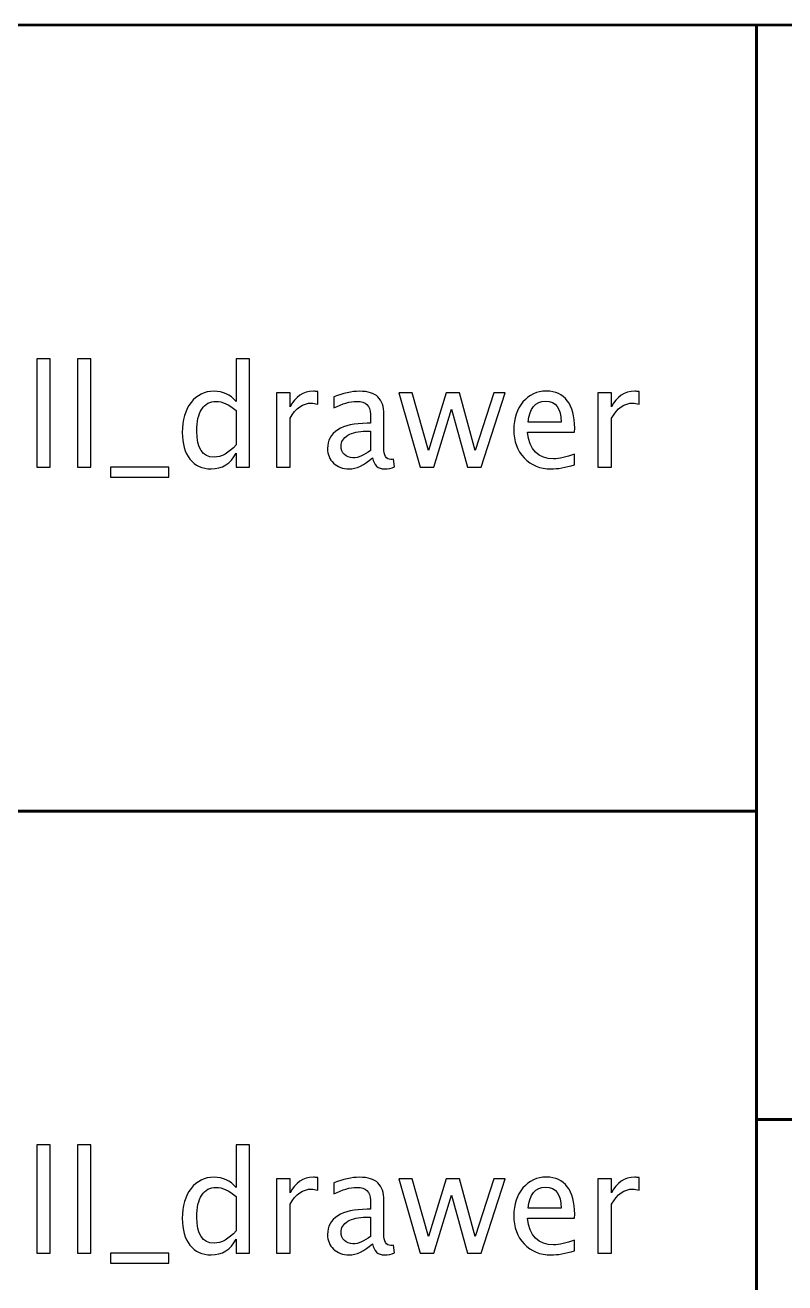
# Model space of a CAD drawing. Header units: centimetres. Extents: x -139 to 139, y -98 to 100.
# Drawn here: x -98.7 to -60.6, y -39.7 to 23.5 of the extents above; entities that cross this region are included whole.
import ezdxf

# ---------------------------------------------------------------- set-up
doc = ezdxf.new("R2010")
doc.units = ezdxf.units.CM
doc.header["$MEASUREMENT"] = 0
doc.layers.add('Layer 1', color=7, linetype='Continuous')

msp = doc.modelspace()

# ---------------------------------------------------------------- linework, layer by layer
at = {"layer": 'Layer 1', "lineweight": 53}
msp.add_lwpolyline([(-122, -98.5), (121.99998, -98.5), (121.99998, 23.49998), (-122, 23.49998), (-122, -98.5)], close=True, dxfattribs=at)
at = {"layer": 'Layer 1', "color": 3, "lineweight": 53}
for points in [[(-62, -31.50002), (-18, -31.50002), (-18, 23.49998), (-62, 23.49998), (-62, -31.50002)], [(-62, -86.50002), (-18, -86.50002), (-18, -31.50002), (-62, -31.50002), (-62, -86.50002)]]:
    msp.add_lwpolyline(points, close=True, dxfattribs=at)
at = {"layer": 'Layer 1', "color": 202, "lineweight": 53}
for points in [[(-122, -16.00002), (-122, -16.00002), (-122, 23.49998), (-122, 23.49998), (-122, 23.49998), (-122, 23.49998), (-62, 23.49998), (-62, 23.49998), (-62, 23.49998), (-62, 23.49998), (-62, -16.00002), (-62, -16.00002), (-62, -16.00002), (-62, -16.00002), (-122, -16.00002), (-122, -16.00002)], [(-122, -55.50002), (-122, -55.50002), (-122, -16.00002), (-122, -16.00002), (-122, -16.00002), (-122, -16.00002), (-62, -16.00002), (-62, -16.00002), (-62, -16.00002), (-62, -16.00002), (-62, -55.50002), (-62, -55.50002), (-62, -55.50002), (-62, -55.50002), (-122, -55.50002), (-122, -55.50002)]]:
    msp.add_open_spline(points, degree=3, knots=[0, 0, 0, 0, 0.2, 0.2, 0.2, 0.2, 0.4, 0.4, 0.4, 0.4, 0.6, 0.6, 0.6, 0.6, 1, 1, 1, 1], dxfattribs=at)
at = {"layer": 'Layer 1'}
for points, knots in [([(-98.15481, 1.28406), (-98.15481, 1.28406), (-98.15481, 6.7239), (-98.15481, 6.7239), (-98.15481, 6.7239), (-98.15481, 6.7239), (-97.47747, 6.7239), (-97.47747, 6.7239), (-97.47747, 6.7239), (-97.47747, 6.7239), (-97.47747, 1.28406), (-97.47747, 1.28406), (-97.47747, 1.28406), (-97.47747, 1.28406), (-98.15481, 1.28406), (-98.15481, 1.28406)], [0, 0, 0, 0, 0.2, 0.2, 0.2, 0.2, 0.4, 0.4, 0.4, 0.4, 0.6, 0.6, 0.6, 0.6, 1, 1, 1, 1]), ([(-96.11575, 1.28406), (-96.11575, 1.28406), (-96.11575, 6.7239), (-96.11575, 6.7239), (-96.11575, 6.7239), (-96.11575, 6.7239), (-95.43841, 6.7239), (-95.43841, 6.7239), (-95.43841, 6.7239), (-95.43841, 6.7239), (-95.43841, 1.28406), (-95.43841, 1.28406), (-95.43841, 1.28406), (-95.43841, 1.28406), (-96.11575, 1.28406), (-96.11575, 1.28406)], [0, 0, 0, 0, 0.2, 0.2, 0.2, 0.2, 0.4, 0.4, 0.4, 0.4, 0.6, 0.6, 0.6, 0.6, 1, 1, 1, 1]), ([(-88.14296, 1.28406), (-88.14296, 1.28406), (-88.14296, 1.98609), (-88.14296, 1.98609), (-88.14296, 1.98609), (-88.4193, 1.46162), (-88.83558, 1.19939), (-89.39179, 1.19939), (-89.39179, 1.19939), (-89.84335, 1.19939), (-90.19848, 1.36285), (-90.45718, 1.69093), (-90.45718, 1.69093), (-90.71589, 2.01901), (-90.84524, 2.46704), (-90.84524, 3.03501), (-90.84524, 3.03501), (-90.84524, 3.6559), (-90.69825, 4.15567), (-90.40544, 4.53432), (-90.40544, 4.53432), (-90.11146, 4.91179), (-89.72576, 5.10112), (-89.24716, 5.10112), (-89.24716, 5.10112), (-88.80383, 5.10112), (-88.43459, 4.93178), (-88.14296, 4.59194), (-88.14296, 4.59194), (-88.14296, 4.59194), (-88.14296, 6.7239), (-88.14296, 6.7239), (-88.14296, 6.7239), (-88.14296, 6.7239), (-87.46563, 6.7239), (-87.46563, 6.7239), (-87.46563, 6.7239), (-87.46563, 6.7239), (-87.46563, 1.28406), (-87.46563, 1.28406), (-87.46563, 1.28406), (-87.46563, 1.28406), (-88.14296, 1.28406), (-88.14296, 1.28406)], [0, 0, 0, 0, 0.08333333, 0.08333333, 0.08333333, 0.08333333, 0.16666667, 0.16666667, 0.16666667, 0.16666667, 0.25, 0.25, 0.25, 0.25, 0.33333333, 0.33333333, 0.33333333, 0.33333333, 0.41666667, 0.41666667, 0.41666667, 0.41666667, 0.5, 0.5, 0.5, 0.5, 0.58333333, 0.58333333, 0.58333333, 0.58333333, 0.66666667, 0.66666667, 0.66666667, 0.66666667, 0.75, 0.75, 0.75, 0.75, 0.83333333, 0.83333333, 0.83333333, 0.83333333, 1, 1, 1, 1]), ([(-86.10861, 1.28406), (-86.10861, 1.28406), (-86.10861, 5.02351), (-86.10861, 5.02351), (-86.10861, 5.02351), (-86.10861, 5.02351), (-85.43127, 5.02351), (-85.43127, 5.02351), (-85.43127, 5.02351), (-85.43127, 5.02351), (-85.43127, 4.31677), (-85.43127, 4.31677), (-85.43127, 4.31677), (-85.16199, 4.84006), (-84.77158, 5.10112), (-84.25887, 5.10112), (-84.25887, 5.10112), (-84.18949, 5.10112), (-84.11659, 5.09524), (-84.04133, 5.08348), (-84.04133, 5.08348), (-84.04133, 5.08348), (-84.04133, 4.44965), (-84.04133, 4.44965), (-84.04133, 4.44965), (-84.15892, 4.48846), (-84.2624, 4.50845), (-84.35177, 4.50845), (-84.35177, 4.50845), (-84.78216, 4.50845), (-85.14199, 4.25445), (-85.43127, 3.74527), (-85.43127, 3.74527), (-85.43127, 3.74527), (-85.43127, 1.28406), (-85.43127, 1.28406), (-85.43127, 1.28406), (-85.43127, 1.28406), (-86.10861, 1.28406), (-86.10861, 1.28406)], [0, 0, 0, 0, 0.09090909, 0.09090909, 0.09090909, 0.09090909, 0.18181818, 0.18181818, 0.18181818, 0.18181818, 0.27272727, 0.27272727, 0.27272727, 0.27272727, 0.36363636, 0.36363636, 0.36363636, 0.36363636, 0.45454545, 0.45454545, 0.45454545, 0.45454545, 0.54545455, 0.54545455, 0.54545455, 0.54545455, 0.63636364, 0.63636364, 0.63636364, 0.63636364, 0.72727273, 0.72727273, 0.72727273, 0.72727273, 0.81818182, 0.81818182, 0.81818182, 0.81818182, 1, 1, 1, 1]), ([(-81.29436, 1.76031), (-81.70123, 1.38637), (-82.09282, 1.19939), (-82.46911, 1.19939), (-82.46911, 1.19939), (-82.77838, 1.19939), (-83.03591, 1.29582), (-83.23935, 1.48985), (-83.23935, 1.48985), (-83.44396, 1.68388), (-83.54626, 1.92847), (-83.54626, 2.22363), (-83.54626, 2.22363), (-83.54626, 2.63167), (-83.37458, 2.94564), (-83.03121, 3.16437), (-83.03121, 3.16437), (-82.68784, 3.38309), (-82.19512, 3.49245), (-81.55307, 3.49245), (-81.55307, 3.49245), (-81.55307, 3.49245), (-81.39432, 3.49245), (-81.39432, 3.49245), (-81.39432, 3.49245), (-81.39432, 3.49245), (-81.39432, 3.94283), (-81.39432, 3.94283), (-81.39432, 3.94283), (-81.39432, 4.37675), (-81.62009, 4.59312), (-82.07283, 4.59312), (-82.07283, 4.59312), (-82.42325, 4.59312), (-82.8066, 4.48258), (-83.22171, 4.26151), (-83.22171, 4.26151), (-83.22171, 4.26151), (-83.22171, 4.8189), (-83.22171, 4.8189), (-83.22171, 4.8189), (-82.76545, 5.00704), (-82.33506, 5.10112), (-81.93171, 5.10112), (-81.93171, 5.10112), (-81.51661, 5.10112), (-81.2097, 5.00704), (-81.01332, 4.81772), (-81.01332, 4.81772), (-80.81576, 4.6284), (-80.71698, 4.33677), (-80.71698, 3.94283), (-80.71698, 3.94283), (-80.71698, 3.94283), (-80.71698, 2.25302), (-80.71698, 2.25302), (-80.71698, 2.25302), (-80.71698, 1.86614), (-80.59821, 1.67212), (-80.3595, 1.67212), (-80.3595, 1.67212), (-80.3301, 1.67212), (-80.28659, 1.67682), (-80.22897, 1.68623), (-80.22897, 1.68623), (-80.22897, 1.68623), (-80.18076, 1.30993), (-80.18076, 1.30993), (-80.18076, 1.30993), (-80.33481, 1.23585), (-80.50414, 1.19939), (-80.68994, 1.19939), (-80.68994, 1.19939), (-81.00626, 1.19939), (-81.20734, 1.38637), (-81.29436, 1.76031)], [0, 0, 0, 0, 0.05, 0.05, 0.05, 0.05, 0.1, 0.1, 0.1, 0.1, 0.15, 0.15, 0.15, 0.15, 0.2, 0.2, 0.2, 0.2, 0.25, 0.25, 0.25, 0.25, 0.3, 0.3, 0.3, 0.3, 0.35, 0.35, 0.35, 0.35, 0.4, 0.4, 0.4, 0.4, 0.45, 0.45, 0.45, 0.45, 0.5, 0.5, 0.5, 0.5, 0.55, 0.55, 0.55, 0.55, 0.6, 0.6, 0.6, 0.6, 0.65, 0.65, 0.65, 0.65, 0.7, 0.7, 0.7, 0.7, 0.75, 0.75, 0.75, 0.75, 0.8, 0.8, 0.8, 0.8, 0.85, 0.85, 0.85, 0.85, 0.9, 0.9, 0.9, 0.9, 1, 1, 1, 1]), ([(-71.14493, 1.404), (-71.60002, 1.2676), (-71.98925, 1.19939), (-72.3138, 1.19939), (-72.3138, 1.19939), (-72.86767, 1.19939), (-73.31805, 1.38284), (-73.66494, 1.74855), (-73.66494, 1.74855), (-74.01184, 2.11426), (-74.18588, 2.58816), (-74.18588, 3.17142), (-74.18588, 3.17142), (-74.18588, 3.73704), (-74.03301, 4.20153), (-73.72609, 4.5649), (-73.72609, 4.5649), (-73.41918, 4.92708), (-73.02642, 5.10817), (-72.54781, 5.10817), (-72.54781, 5.10817), (-72.09508, 5.10817), (-71.74466, 4.94707), (-71.49771, 4.62487), (-71.49771, 4.62487), (-71.25077, 4.30266), (-71.12729, 3.8464), (-71.12729, 3.25491), (-71.12729, 3.25491), (-71.12729, 3.25491), (-71.13082, 3.04795), (-71.13082, 3.04795), (-71.13082, 3.04795), (-71.13082, 3.04795), (-73.49443, 3.04795), (-73.49443, 3.04795), (-73.49443, 3.04795), (-73.39566, 2.15425), (-72.95939, 1.70739), (-72.1868, 1.70739), (-72.1868, 1.70739), (-71.90341, 1.70739), (-71.55651, 1.78736), (-71.14493, 1.94728), (-71.14493, 1.94728), (-71.14493, 1.94728), (-71.14493, 1.404), (-71.14493, 1.404)], [0, 0, 0, 0, 0.07692308, 0.07692308, 0.07692308, 0.07692308, 0.15384615, 0.15384615, 0.15384615, 0.15384615, 0.23076923, 0.23076923, 0.23076923, 0.23076923, 0.30769231, 0.30769231, 0.30769231, 0.30769231, 0.38461538, 0.38461538, 0.38461538, 0.38461538, 0.46153846, 0.46153846, 0.46153846, 0.46153846, 0.53846154, 0.53846154, 0.53846154, 0.53846154, 0.61538462, 0.61538462, 0.61538462, 0.61538462, 0.69230769, 0.69230769, 0.69230769, 0.69230769, 0.76923077, 0.76923077, 0.76923077, 0.76923077, 0.84615385, 0.84615385, 0.84615385, 0.84615385, 1, 1, 1, 1]), ([(-69.95843, 1.28406), (-69.95843, 1.28406), (-69.95843, 5.02351), (-69.95843, 5.02351), (-69.95843, 5.02351), (-69.95843, 5.02351), (-69.28109, 5.02351), (-69.28109, 5.02351), (-69.28109, 5.02351), (-69.28109, 5.02351), (-69.28109, 4.31677), (-69.28109, 4.31677), (-69.28109, 4.31677), (-69.01181, 4.84006), (-68.6214, 5.10112), (-68.10869, 5.10112), (-68.10869, 5.10112), (-68.03931, 5.10112), (-67.96641, 5.09524), (-67.89115, 5.08348), (-67.89115, 5.08348), (-67.89115, 5.08348), (-67.89115, 4.44965), (-67.89115, 4.44965), (-67.89115, 4.44965), (-68.00874, 4.48846), (-68.11222, 4.50845), (-68.20159, 4.50845), (-68.20159, 4.50845), (-68.63198, 4.50845), (-68.99181, 4.25445), (-69.28109, 3.74527), (-69.28109, 3.74527), (-69.28109, 3.74527), (-69.28109, 1.28406), (-69.28109, 1.28406), (-69.28109, 1.28406), (-69.28109, 1.28406), (-69.95843, 1.28406), (-69.95843, 1.28406)], [0, 0, 0, 0, 0.09090909, 0.09090909, 0.09090909, 0.09090909, 0.18181818, 0.18181818, 0.18181818, 0.18181818, 0.27272727, 0.27272727, 0.27272727, 0.27272727, 0.36363636, 0.36363636, 0.36363636, 0.36363636, 0.45454545, 0.45454545, 0.45454545, 0.45454545, 0.54545455, 0.54545455, 0.54545455, 0.54545455, 0.63636364, 0.63636364, 0.63636364, 0.63636364, 0.72727273, 0.72727273, 0.72727273, 0.72727273, 0.81818182, 0.81818182, 0.81818182, 0.81818182, 1, 1, 1, 1]), ([(-88.14296, 4.12863), (-88.49456, 4.4379), (-88.82735, 4.59312), (-89.1425, 4.59312), (-89.1425, 4.59312), (-89.45294, 4.59312), (-89.69283, 4.46377), (-89.86334, 4.20389), (-89.86334, 4.20389), (-90.03385, 3.94518), (-90.11852, 3.57829), (-90.11852, 3.10322), (-90.11852, 3.10322), (-90.11852, 2.22951), (-89.82924, 1.79206), (-89.24951, 1.79206), (-89.24951, 1.79206), (-88.87321, 1.79206), (-88.50397, 1.99785), (-88.14296, 2.40825), (-88.14296, 2.40825), (-88.14296, 2.40825), (-88.14296, 4.12863), (-88.14296, 4.12863)], [0, 0, 0, 0, 0.14285714, 0.14285714, 0.14285714, 0.14285714, 0.28571429, 0.28571429, 0.28571429, 0.28571429, 0.42857143, 0.42857143, 0.42857143, 0.42857143, 0.57142857, 0.57142857, 0.57142857, 0.57142857, 0.71428571, 0.71428571, 0.71428571, 0.71428571, 1, 1, 1, 1]), ([(-78.88841, 1.28406), (-78.88841, 1.28406), (-79.96086, 5.02351), (-79.96086, 5.02351), (-79.96086, 5.02351), (-79.96086, 5.02351), (-79.29999, 5.02351), (-79.29999, 5.02351), (-79.29999, 5.02351), (-79.29999, 5.02351), (-78.47801, 2.12014), (-78.47801, 2.12014), (-78.47801, 2.12014), (-78.47801, 2.12014), (-77.59136, 5.02351), (-77.59136, 5.02351), (-77.59136, 5.02351), (-77.59136, 5.02351), (-76.91403, 5.02351), (-76.91403, 5.02351), (-76.91403, 5.02351), (-76.91403, 5.02351), (-76.13439, 2.12485), (-76.13439, 2.12485), (-76.13439, 2.12485), (-76.13439, 2.12485), (-75.1913, 5.02351), (-75.1913, 5.02351), (-75.1913, 5.02351), (-75.1913, 5.02351), (-74.61274, 5.02351), (-74.61274, 5.02351), (-74.61274, 5.02351), (-74.61274, 5.02351), (-75.83335, 1.28406), (-75.83335, 1.28406), (-75.83335, 1.28406), (-75.83335, 1.28406), (-76.51069, 1.28406), (-76.51069, 1.28406), (-76.51069, 1.28406), (-76.51069, 1.28406), (-77.31267, 4.20036), (-77.31267, 4.20036), (-77.31267, 4.20036), (-77.31267, 4.20036), (-78.21108, 1.28406), (-78.21108, 1.28406), (-78.21108, 1.28406), (-78.21108, 1.28406), (-78.88841, 1.28406), (-78.88841, 1.28406)], [0, 0, 0, 0, 0.07142857, 0.07142857, 0.07142857, 0.07142857, 0.14285714, 0.14285714, 0.14285714, 0.14285714, 0.21428571, 0.21428571, 0.21428571, 0.21428571, 0.28571429, 0.28571429, 0.28571429, 0.28571429, 0.35714286, 0.35714286, 0.35714286, 0.35714286, 0.42857143, 0.42857143, 0.42857143, 0.42857143, 0.5, 0.5, 0.5, 0.5, 0.57142857, 0.57142857, 0.57142857, 0.57142857, 0.64285714, 0.64285714, 0.64285714, 0.64285714, 0.71428571, 0.71428571, 0.71428571, 0.71428571, 0.78571429, 0.78571429, 0.78571429, 0.78571429, 0.85714286, 0.85714286, 0.85714286, 0.85714286, 1, 1, 1, 1]), ([(-73.45916, 3.55595), (-73.45916, 3.55595), (-71.80816, 3.55595), (-71.80816, 3.55595), (-71.80816, 3.55595), (-71.80816, 4.2521), (-72.06804, 4.60017), (-72.58662, 4.60017), (-72.58662, 4.60017), (-73.10873, 4.60017), (-73.39918, 4.2521), (-73.45916, 3.55595)], [0, 0, 0, 0, 0.25, 0.25, 0.25, 0.25, 0.5, 0.5, 0.5, 0.5, 1, 1, 1, 1]), ([(-81.39432, 2.12955), (-81.39432, 2.12955), (-81.39432, 3.09028), (-81.39432, 3.09028), (-81.39432, 3.09028), (-81.39432, 3.09028), (-81.61186, 3.09734), (-81.61186, 3.09734), (-81.61186, 3.09734), (-81.98816, 3.09734), (-82.29155, 3.02796), (-82.52321, 2.8892), (-82.52321, 2.8892), (-82.75369, 2.74926), (-82.86893, 2.56464), (-82.86893, 2.33416), (-82.86893, 2.33416), (-82.86893, 2.17306), (-82.81131, 2.03665), (-82.69724, 1.92494), (-82.69724, 1.92494), (-82.582, 1.81323), (-82.44207, 1.75678), (-82.27626, 1.75678), (-82.27626, 1.75678), (-81.99404, 1.75678), (-81.70006, 1.88143), (-81.39432, 2.12955)], [0, 0, 0, 0, 0.125, 0.125, 0.125, 0.125, 0.25, 0.25, 0.25, 0.25, 0.375, 0.375, 0.375, 0.375, 0.5, 0.5, 0.5, 0.5, 0.625, 0.625, 0.625, 0.625, 0.75, 0.75, 0.75, 0.75, 1, 1, 1, 1]), ([(-94.45769, 0.77606), (-94.45769, 0.77606), (-94.45769, 1.28406), (-94.45769, 1.28406), (-94.45769, 1.28406), (-94.45769, 1.28406), (-91.52257, 1.28406), (-91.52257, 1.28406), (-91.52257, 1.28406), (-91.52257, 1.28406), (-91.52257, 0.77606), (-91.52257, 0.77606), (-91.52257, 0.77606), (-91.52257, 0.77606), (-94.45769, 0.77606), (-94.45769, 0.77606)], [0, 0, 0, 0, 0.2, 0.2, 0.2, 0.2, 0.4, 0.4, 0.4, 0.4, 0.6, 0.6, 0.6, 0.6, 1, 1, 1, 1]), ([(-98.15481, -38.21594), (-98.15481, -38.21594), (-98.15481, -32.7761), (-98.15481, -32.7761), (-98.15481, -32.7761), (-98.15481, -32.7761), (-97.47747, -32.7761), (-97.47747, -32.7761), (-97.47747, -32.7761), (-97.47747, -32.7761), (-97.47747, -38.21594), (-97.47747, -38.21594), (-97.47747, -38.21594), (-97.47747, -38.21594), (-98.15481, -38.21594), (-98.15481, -38.21594)], [0, 0, 0, 0, 0.2, 0.2, 0.2, 0.2, 0.4, 0.4, 0.4, 0.4, 0.6, 0.6, 0.6, 0.6, 1, 1, 1, 1]), ([(-96.11575, -38.21594), (-96.11575, -38.21594), (-96.11575, -32.7761), (-96.11575, -32.7761), (-96.11575, -32.7761), (-96.11575, -32.7761), (-95.43841, -32.7761), (-95.43841, -32.7761), (-95.43841, -32.7761), (-95.43841, -32.7761), (-95.43841, -38.21594), (-95.43841, -38.21594), (-95.43841, -38.21594), (-95.43841, -38.21594), (-96.11575, -38.21594), (-96.11575, -38.21594)], [0, 0, 0, 0, 0.2, 0.2, 0.2, 0.2, 0.4, 0.4, 0.4, 0.4, 0.6, 0.6, 0.6, 0.6, 1, 1, 1, 1]), ([(-88.14296, -38.21594), (-88.14296, -38.21594), (-88.14296, -37.51391), (-88.14296, -37.51391), (-88.14296, -37.51391), (-88.4193, -38.03838), (-88.83558, -38.30061), (-89.39179, -38.30061), (-89.39179, -38.30061), (-89.84335, -38.30061), (-90.19848, -38.13715), (-90.45718, -37.80907), (-90.45718, -37.80907), (-90.71589, -37.48099), (-90.84524, -37.03296), (-90.84524, -36.46499), (-90.84524, -36.46499), (-90.84524, -35.8441), (-90.69825, -35.34433), (-90.40544, -34.96568), (-90.40544, -34.96568), (-90.11146, -34.58821), (-89.72576, -34.39888), (-89.24716, -34.39888), (-89.24716, -34.39888), (-88.80383, -34.39888), (-88.43459, -34.56822), (-88.14296, -34.90806), (-88.14296, -34.90806), (-88.14296, -34.90806), (-88.14296, -32.7761), (-88.14296, -32.7761), (-88.14296, -32.7761), (-88.14296, -32.7761), (-87.46563, -32.7761), (-87.46563, -32.7761), (-87.46563, -32.7761), (-87.46563, -32.7761), (-87.46563, -38.21594), (-87.46563, -38.21594), (-87.46563, -38.21594), (-87.46563, -38.21594), (-88.14296, -38.21594), (-88.14296, -38.21594)], [0, 0, 0, 0, 0.08333333, 0.08333333, 0.08333333, 0.08333333, 0.16666667, 0.16666667, 0.16666667, 0.16666667, 0.25, 0.25, 0.25, 0.25, 0.33333333, 0.33333333, 0.33333333, 0.33333333, 0.41666667, 0.41666667, 0.41666667, 0.41666667, 0.5, 0.5, 0.5, 0.5, 0.58333333, 0.58333333, 0.58333333, 0.58333333, 0.66666667, 0.66666667, 0.66666667, 0.66666667, 0.75, 0.75, 0.75, 0.75, 0.83333333, 0.83333333, 0.83333333, 0.83333333, 1, 1, 1, 1]), ([(-86.10861, -38.21594), (-86.10861, -38.21594), (-86.10861, -34.47649), (-86.10861, -34.47649), (-86.10861, -34.47649), (-86.10861, -34.47649), (-85.43127, -34.47649), (-85.43127, -34.47649), (-85.43127, -34.47649), (-85.43127, -34.47649), (-85.43127, -35.18323), (-85.43127, -35.18323), (-85.43127, -35.18323), (-85.16199, -34.65994), (-84.77158, -34.39888), (-84.25887, -34.39888), (-84.25887, -34.39888), (-84.18949, -34.39888), (-84.11659, -34.40476), (-84.04133, -34.41652), (-84.04133, -34.41652), (-84.04133, -34.41652), (-84.04133, -35.05035), (-84.04133, -35.05035), (-84.04133, -35.05035), (-84.15892, -35.01154), (-84.2624, -34.99155), (-84.35177, -34.99155), (-84.35177, -34.99155), (-84.78216, -34.99155), (-85.14199, -35.24555), (-85.43127, -35.75473), (-85.43127, -35.75473), (-85.43127, -35.75473), (-85.43127, -38.21594), (-85.43127, -38.21594), (-85.43127, -38.21594), (-85.43127, -38.21594), (-86.10861, -38.21594), (-86.10861, -38.21594)], [0, 0, 0, 0, 0.09090909, 0.09090909, 0.09090909, 0.09090909, 0.18181818, 0.18181818, 0.18181818, 0.18181818, 0.27272727, 0.27272727, 0.27272727, 0.27272727, 0.36363636, 0.36363636, 0.36363636, 0.36363636, 0.45454545, 0.45454545, 0.45454545, 0.45454545, 0.54545455, 0.54545455, 0.54545455, 0.54545455, 0.63636364, 0.63636364, 0.63636364, 0.63636364, 0.72727273, 0.72727273, 0.72727273, 0.72727273, 0.81818182, 0.81818182, 0.81818182, 0.81818182, 1, 1, 1, 1]), ([(-81.29436, -37.73969), (-81.70123, -38.11363), (-82.09282, -38.30061), (-82.46911, -38.30061), (-82.46911, -38.30061), (-82.77838, -38.30061), (-83.03591, -38.20418), (-83.23935, -38.01015), (-83.23935, -38.01015), (-83.44396, -37.81612), (-83.54626, -37.57153), (-83.54626, -37.27637), (-83.54626, -37.27637), (-83.54626, -36.86833), (-83.37458, -36.55436), (-83.03121, -36.33563), (-83.03121, -36.33563), (-82.68784, -36.11691), (-82.19512, -36.00755), (-81.55307, -36.00755), (-81.55307, -36.00755), (-81.55307, -36.00755), (-81.39432, -36.00755), (-81.39432, -36.00755), (-81.39432, -36.00755), (-81.39432, -36.00755), (-81.39432, -35.55717), (-81.39432, -35.55717), (-81.39432, -35.55717), (-81.39432, -35.12325), (-81.62009, -34.90688), (-82.07283, -34.90688), (-82.07283, -34.90688), (-82.42325, -34.90688), (-82.8066, -35.01742), (-83.22171, -35.23849), (-83.22171, -35.23849), (-83.22171, -35.23849), (-83.22171, -34.6811), (-83.22171, -34.6811), (-83.22171, -34.6811), (-82.76545, -34.49296), (-82.33506, -34.39888), (-81.93171, -34.39888), (-81.93171, -34.39888), (-81.51661, -34.39888), (-81.2097, -34.49296), (-81.01332, -34.68228), (-81.01332, -34.68228), (-80.81576, -34.8716), (-80.71698, -35.16323), (-80.71698, -35.55717), (-80.71698, -35.55717), (-80.71698, -35.55717), (-80.71698, -37.24698), (-80.71698, -37.24698), (-80.71698, -37.24698), (-80.71698, -37.63386), (-80.59821, -37.82788), (-80.3595, -37.82788), (-80.3595, -37.82788), (-80.3301, -37.82788), (-80.28659, -37.82318), (-80.22897, -37.81377), (-80.22897, -37.81377), (-80.22897, -37.81377), (-80.18076, -38.19007), (-80.18076, -38.19007), (-80.18076, -38.19007), (-80.33481, -38.26415), (-80.50414, -38.30061), (-80.68994, -38.30061), (-80.68994, -38.30061), (-81.00626, -38.30061), (-81.20734, -38.11363), (-81.29436, -37.73969)], [0, 0, 0, 0, 0.05, 0.05, 0.05, 0.05, 0.1, 0.1, 0.1, 0.1, 0.15, 0.15, 0.15, 0.15, 0.2, 0.2, 0.2, 0.2, 0.25, 0.25, 0.25, 0.25, 0.3, 0.3, 0.3, 0.3, 0.35, 0.35, 0.35, 0.35, 0.4, 0.4, 0.4, 0.4, 0.45, 0.45, 0.45, 0.45, 0.5, 0.5, 0.5, 0.5, 0.55, 0.55, 0.55, 0.55, 0.6, 0.6, 0.6, 0.6, 0.65, 0.65, 0.65, 0.65, 0.7, 0.7, 0.7, 0.7, 0.75, 0.75, 0.75, 0.75, 0.8, 0.8, 0.8, 0.8, 0.85, 0.85, 0.85, 0.85, 0.9, 0.9, 0.9, 0.9, 1, 1, 1, 1]), ([(-78.88841, -38.21594), (-78.88841, -38.21594), (-79.96086, -34.47649), (-79.96086, -34.47649), (-79.96086, -34.47649), (-79.96086, -34.47649), (-79.29999, -34.47649), (-79.29999, -34.47649), (-79.29999, -34.47649), (-79.29999, -34.47649), (-78.47801, -37.37986), (-78.47801, -37.37986), (-78.47801, -37.37986), (-78.47801, -37.37986), (-77.59136, -34.47649), (-77.59136, -34.47649), (-77.59136, -34.47649), (-77.59136, -34.47649), (-76.91403, -34.47649), (-76.91403, -34.47649), (-76.91403, -34.47649), (-76.91403, -34.47649), (-76.13439, -37.37515), (-76.13439, -37.37515), (-76.13439, -37.37515), (-76.13439, -37.37515), (-75.1913, -34.47649), (-75.1913, -34.47649), (-75.1913, -34.47649), (-75.1913, -34.47649), (-74.61274, -34.47649), (-74.61274, -34.47649), (-74.61274, -34.47649), (-74.61274, -34.47649), (-75.83335, -38.21594), (-75.83335, -38.21594), (-75.83335, -38.21594), (-75.83335, -38.21594), (-76.51069, -38.21594), (-76.51069, -38.21594), (-76.51069, -38.21594), (-76.51069, -38.21594), (-77.31267, -35.29964), (-77.31267, -35.29964), (-77.31267, -35.29964), (-77.31267, -35.29964), (-78.21108, -38.21594), (-78.21108, -38.21594), (-78.21108, -38.21594), (-78.21108, -38.21594), (-78.88841, -38.21594), (-78.88841, -38.21594)], [0, 0, 0, 0, 0.07142857, 0.07142857, 0.07142857, 0.07142857, 0.14285714, 0.14285714, 0.14285714, 0.14285714, 0.21428571, 0.21428571, 0.21428571, 0.21428571, 0.28571429, 0.28571429, 0.28571429, 0.28571429, 0.35714286, 0.35714286, 0.35714286, 0.35714286, 0.42857143, 0.42857143, 0.42857143, 0.42857143, 0.5, 0.5, 0.5, 0.5, 0.57142857, 0.57142857, 0.57142857, 0.57142857, 0.64285714, 0.64285714, 0.64285714, 0.64285714, 0.71428571, 0.71428571, 0.71428571, 0.71428571, 0.78571429, 0.78571429, 0.78571429, 0.78571429, 0.85714286, 0.85714286, 0.85714286, 0.85714286, 1, 1, 1, 1]), ([(-71.14493, -38.096), (-71.60002, -38.2324), (-71.98925, -38.30061), (-72.3138, -38.30061), (-72.3138, -38.30061), (-72.86767, -38.30061), (-73.31805, -38.11716), (-73.66494, -37.75145), (-73.66494, -37.75145), (-74.01184, -37.38574), (-74.18588, -36.91184), (-74.18588, -36.32858), (-74.18588, -36.32858), (-74.18588, -35.76296), (-74.03301, -35.29847), (-73.72609, -34.9351), (-73.72609, -34.9351), (-73.41918, -34.57292), (-73.02642, -34.39183), (-72.54781, -34.39183), (-72.54781, -34.39183), (-72.09508, -34.39183), (-71.74466, -34.55293), (-71.49771, -34.87513), (-71.49771, -34.87513), (-71.25077, -35.19734), (-71.12729, -35.6536), (-71.12729, -36.24509), (-71.12729, -36.24509), (-71.12729, -36.24509), (-71.13082, -36.45205), (-71.13082, -36.45205), (-71.13082, -36.45205), (-71.13082, -36.45205), (-73.49443, -36.45205), (-73.49443, -36.45205), (-73.49443, -36.45205), (-73.39566, -37.34575), (-72.95939, -37.79261), (-72.1868, -37.79261), (-72.1868, -37.79261), (-71.90341, -37.79261), (-71.55651, -37.71264), (-71.14493, -37.55272), (-71.14493, -37.55272), (-71.14493, -37.55272), (-71.14493, -38.096), (-71.14493, -38.096)], [0, 0, 0, 0, 0.07692308, 0.07692308, 0.07692308, 0.07692308, 0.15384615, 0.15384615, 0.15384615, 0.15384615, 0.23076923, 0.23076923, 0.23076923, 0.23076923, 0.30769231, 0.30769231, 0.30769231, 0.30769231, 0.38461538, 0.38461538, 0.38461538, 0.38461538, 0.46153846, 0.46153846, 0.46153846, 0.46153846, 0.53846154, 0.53846154, 0.53846154, 0.53846154, 0.61538462, 0.61538462, 0.61538462, 0.61538462, 0.69230769, 0.69230769, 0.69230769, 0.69230769, 0.76923077, 0.76923077, 0.76923077, 0.76923077, 0.84615385, 0.84615385, 0.84615385, 0.84615385, 1, 1, 1, 1]), ([(-69.95843, -38.21594), (-69.95843, -38.21594), (-69.95843, -34.47649), (-69.95843, -34.47649), (-69.95843, -34.47649), (-69.95843, -34.47649), (-69.28109, -34.47649), (-69.28109, -34.47649), (-69.28109, -34.47649), (-69.28109, -34.47649), (-69.28109, -35.18323), (-69.28109, -35.18323), (-69.28109, -35.18323), (-69.01181, -34.65994), (-68.6214, -34.39888), (-68.10869, -34.39888), (-68.10869, -34.39888), (-68.03931, -34.39888), (-67.96641, -34.40476), (-67.89115, -34.41652), (-67.89115, -34.41652), (-67.89115, -34.41652), (-67.89115, -35.05035), (-67.89115, -35.05035), (-67.89115, -35.05035), (-68.00874, -35.01154), (-68.11222, -34.99155), (-68.20159, -34.99155), (-68.20159, -34.99155), (-68.63198, -34.99155), (-68.99181, -35.24555), (-69.28109, -35.75473), (-69.28109, -35.75473), (-69.28109, -35.75473), (-69.28109, -38.21594), (-69.28109, -38.21594), (-69.28109, -38.21594), (-69.28109, -38.21594), (-69.95843, -38.21594), (-69.95843, -38.21594)], [0, 0, 0, 0, 0.09090909, 0.09090909, 0.09090909, 0.09090909, 0.18181818, 0.18181818, 0.18181818, 0.18181818, 0.27272727, 0.27272727, 0.27272727, 0.27272727, 0.36363636, 0.36363636, 0.36363636, 0.36363636, 0.45454545, 0.45454545, 0.45454545, 0.45454545, 0.54545455, 0.54545455, 0.54545455, 0.54545455, 0.63636364, 0.63636364, 0.63636364, 0.63636364, 0.72727273, 0.72727273, 0.72727273, 0.72727273, 0.81818182, 0.81818182, 0.81818182, 0.81818182, 1, 1, 1, 1]), ([(-88.14296, -35.37137), (-88.49456, -35.0621), (-88.82735, -34.90688), (-89.1425, -34.90688), (-89.1425, -34.90688), (-89.45294, -34.90688), (-89.69283, -35.03623), (-89.86334, -35.29611), (-89.86334, -35.29611), (-90.03385, -35.55482), (-90.11852, -35.92171), (-90.11852, -36.39678), (-90.11852, -36.39678), (-90.11852, -37.27049), (-89.82924, -37.70794), (-89.24951, -37.70794), (-89.24951, -37.70794), (-88.87321, -37.70794), (-88.50397, -37.50215), (-88.14296, -37.09175), (-88.14296, -37.09175), (-88.14296, -37.09175), (-88.14296, -35.37137), (-88.14296, -35.37137)], [0, 0, 0, 0, 0.14285714, 0.14285714, 0.14285714, 0.14285714, 0.28571429, 0.28571429, 0.28571429, 0.28571429, 0.42857143, 0.42857143, 0.42857143, 0.42857143, 0.57142857, 0.57142857, 0.57142857, 0.57142857, 0.71428571, 0.71428571, 0.71428571, 0.71428571, 1, 1, 1, 1]), ([(-73.45916, -35.94405), (-73.45916, -35.94405), (-71.80816, -35.94405), (-71.80816, -35.94405), (-71.80816, -35.94405), (-71.80816, -35.2479), (-72.06804, -34.89983), (-72.58662, -34.89983), (-72.58662, -34.89983), (-73.10873, -34.89983), (-73.39918, -35.2479), (-73.45916, -35.94405)], [0, 0, 0, 0, 0.25, 0.25, 0.25, 0.25, 0.5, 0.5, 0.5, 0.5, 1, 1, 1, 1]), ([(-81.39432, -37.37045), (-81.39432, -37.37045), (-81.39432, -36.40972), (-81.39432, -36.40972), (-81.39432, -36.40972), (-81.39432, -36.40972), (-81.61186, -36.40266), (-81.61186, -36.40266), (-81.61186, -36.40266), (-81.98816, -36.40266), (-82.29155, -36.47204), (-82.52321, -36.6108), (-82.52321, -36.6108), (-82.75369, -36.75074), (-82.86893, -36.93536), (-82.86893, -37.16584), (-82.86893, -37.16584), (-82.86893, -37.32694), (-82.81131, -37.46335), (-82.69724, -37.57506), (-82.69724, -37.57506), (-82.582, -37.68677), (-82.44207, -37.74322), (-82.27626, -37.74322), (-82.27626, -37.74322), (-81.99404, -37.74322), (-81.70006, -37.61857), (-81.39432, -37.37045)], [0, 0, 0, 0, 0.125, 0.125, 0.125, 0.125, 0.25, 0.25, 0.25, 0.25, 0.375, 0.375, 0.375, 0.375, 0.5, 0.5, 0.5, 0.5, 0.625, 0.625, 0.625, 0.625, 0.75, 0.75, 0.75, 0.75, 1, 1, 1, 1]), ([(-94.45769, -38.72394), (-94.45769, -38.72394), (-94.45769, -38.21594), (-94.45769, -38.21594), (-94.45769, -38.21594), (-94.45769, -38.21594), (-91.52257, -38.21594), (-91.52257, -38.21594), (-91.52257, -38.21594), (-91.52257, -38.21594), (-91.52257, -38.72394), (-91.52257, -38.72394), (-91.52257, -38.72394), (-91.52257, -38.72394), (-94.45769, -38.72394), (-94.45769, -38.72394)], [0, 0, 0, 0, 0.2, 0.2, 0.2, 0.2, 0.4, 0.4, 0.4, 0.4, 0.6, 0.6, 0.6, 0.6, 1, 1, 1, 1])]:
    msp.add_open_spline(points, degree=3, knots=knots, dxfattribs=at)

doc.saveas('drawing.dxf')
